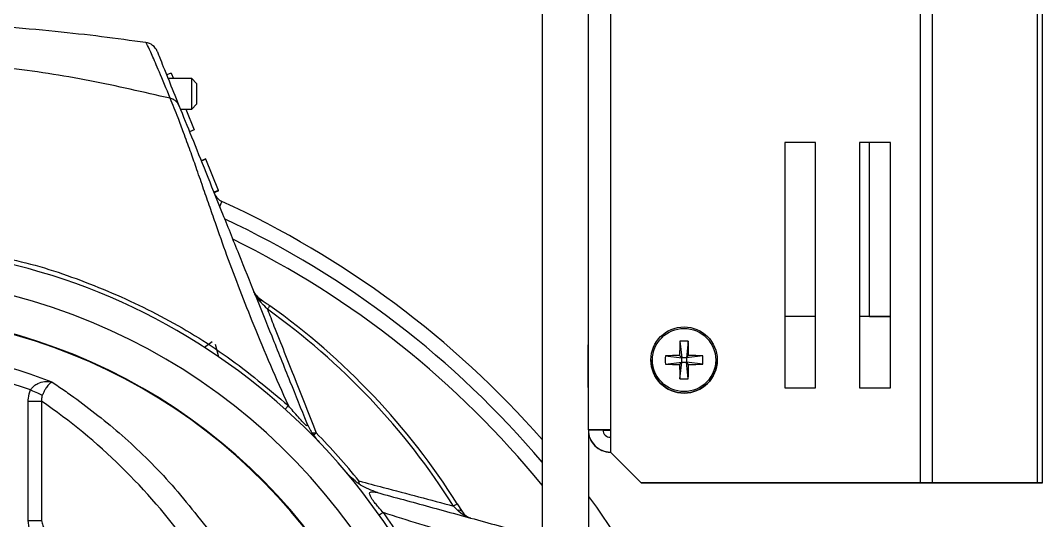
# Model space of a CAD drawing. Extents: x 12.3 to 108.7, y 1.1 to 80.4.
# Drawn here: x 103.225 to 107.388, y 34.245 to 36.283 of the extents above; entities that cross this region are included whole.
import ezdxf

# ---------------------------------------------------------------- set-up
doc = ezdxf.new("R2010")
doc.units = 0
doc.header["$MEASUREMENT"] = 0
doc.layers.add('OBJECT', color=7, linetype='CONTINUOUS')

msp = doc.modelspace()

# ---------------------------------------------------------------- linework, layer by layer
at = {"layer": 'OBJECT'}
for p, q in [((106.8907, 34.3991), (106.8907, 41.1741)), ((106.9402, 34.3991), (106.9402, 41.1741)), ((107.3677, 34.399), (107.3677, 41.174)), ((107.3882, 34.399), (107.3882, 41.174)), ((105.6282, 41.0491), (105.6282, 34.5241)), ((105.5382, 34.6141), (105.5382, 40.9591)), ((105.3502, 40.1343), (105.3502, 31.9451)), ((103.8392, 36.0686), (103.8206, 36.0611)), ((103.8392, 36.0686), (103.8482, 36.0462)), ((103.9229, 36.0462), (103.8267, 36.0462)), ((103.9429, 36.0262), (103.9229, 36.0462)), ((103.9229, 35.9212), (103.9229, 36.0462)), ((103.9429, 36.0262), (103.9429, 35.9412)), ((103.9229, 35.9212), (103.9429, 35.9412)), ((103.8769, 35.9212), (103.9229, 35.9212)), ((103.8985, 35.9212), (103.9325, 35.8367)), ((103.9325, 35.8367), (103.9139, 35.8292)), ((106.3382, 35.7861), (106.3382, 34.7861)), ((106.4632, 35.7861), (106.3382, 35.7861)), ((106.4632, 35.7861), (106.3382, 35.7861)), ((106.4632, 34.7861), (106.4632, 35.7861)), ((106.6432, 35.7861), (106.6432, 34.7861)), ((106.7682, 35.7861), (106.6432, 35.7861)), ((106.7682, 35.7861), (106.6432, 35.7861)), ((106.6832, 35.0766), (106.6832, 35.7861)), ((106.7682, 34.7861), (106.7682, 35.7861)), ((103.9799, 35.7187), (103.9614, 35.7112)), ((103.9806, 35.717), (103.962, 35.7096)), ((104.0316, 35.59), (103.9806, 35.717)), ((104.0316, 35.59), (104.0131, 35.5826)), ((104.0323, 35.5884), (104.0137, 35.5809)), ((106.4632, 35.0766), (106.3382, 35.0766)), ((106.4632, 35.076), (106.3382, 35.076)), ((106.6832, 35.0766), (106.6432, 35.0766)), ((106.6832, 35.076), (106.6432, 35.076)), ((106.7682, 35.0766), (106.6832, 35.0766)), ((106.6832, 35.076), (106.7682, 35.076)), ((104.0056, 34.9735), (103.9746, 34.9506)), ((105.911, 34.9754), (105.9189, 34.9084)), ((105.9453, 34.9754), (105.9374, 34.9084)), ((104.018, 34.964), (104.0321, 34.9125)), ((105.538, 34.787), (105.538, 34.9605)), ((105.7932, 34.8991), (105.7932, 34.8991)), ((105.8519, 34.9162), (105.9189, 34.9084)), ((105.8519, 34.882), (105.9189, 34.8899)), ((105.9098, 34.9175), (105.9189, 34.9084)), ((105.9189, 34.8899), (105.9098, 34.8808)), ((105.911, 34.8229), (105.9189, 34.8899)), ((105.9189, 34.8899), (105.9189, 34.9084)), ((105.9374, 34.9084), (105.9189, 34.9084)), ((105.9189, 34.8899), (105.9374, 34.8899)), ((105.9374, 34.9084), (105.9465, 34.9175)), ((106.0044, 34.9162), (105.9374, 34.9084)), ((105.9374, 34.9084), (105.9374, 34.8899)), ((105.9453, 34.8229), (105.9374, 34.8899)), ((105.9465, 34.8808), (105.9374, 34.8899)), ((106.0044, 34.882), (105.9374, 34.8899)), ((106.0632, 34.8991), (106.0632, 34.8991)), ((106.3382, 34.7861), (106.4632, 34.7861)), ((106.6432, 34.7861), (106.7682, 34.7861)), ((103.2568, 34.7311), (103.3112, 34.7311)), ((103.2568, 34.2447), (103.2568, 34.7311)), ((103.3112, 34.7311), (103.3112, 34.2447)), ((104.3165, 34.7133), (104.3035, 34.6989)), ((105.5382, 34.6141), (105.5982, 34.6141)), ((105.5382, 34.6138), (105.5382, 34.6141)), ((105.5382, 34.6138), (105.5382, 31.9451)), ((105.6282, 34.6141), (105.5982, 34.6141)), ((105.6282, 34.5241), (105.7532, 34.3991)), ((105.6282, 34.5241), (105.6282, 34.5241)), ((105.7532, 34.3991), (105.6282, 34.5241)), ((105.6282, 34.5234), (105.6282, 34.5241)), ((105.6282, 34.5241), (105.6282, 34.5241)), ((105.6282, 34.5234), (105.7532, 34.3984)), ((105.6282, 34.5234), (105.6282, 34.5234)), ((105.7532, 34.3984), (105.6282, 34.5234)), ((105.6282, 34.5234), (105.6282, 34.5234)), ((105.6282, 34.5234), (105.6289, 34.5234)), ((105.6282, 34.5234), (105.6282, 34.5234)), ((105.7532, 34.3991), (106.8907, 34.3991)), ((106.8907, 34.3991), (105.7532, 34.3991)), ((105.7532, 34.3991), (105.7532, 34.3991)), ((105.7532, 34.3984), (106.8907, 34.3984)), ((105.7532, 34.3984), (106.8907, 34.3984)), ((105.7532, 34.3984), (105.7532, 34.3984)), ((106.8907, 34.3991), (106.8907, 34.3991)), ((106.8907, 34.3984), (106.8907, 34.3991)), ((106.8907, 34.3984), (106.8907, 34.3984)), ((106.912, 34.3991), (106.9402, 34.3991)), ((107.3394, 34.399), (106.912, 34.3991)), ((106.912, 34.3984), (106.912, 34.3991)), ((106.912, 34.3984), (107.3394, 34.3985)), ((106.912, 34.3984), (106.9402, 34.3984)), ((106.9402, 34.3991), (107.3677, 34.399)), ((107.3677, 34.3985), (106.9402, 34.3984)), ((107.3394, 34.399), (107.3677, 34.399)), ((107.3394, 34.3985), (107.3394, 34.399)), ((107.3394, 34.3985), (107.3677, 34.3985)), ((107.3482, 34.399), (107.3882, 34.399)), ((107.3482, 34.3985), (107.3482, 34.399)), ((107.3482, 34.3985), (107.3882, 34.3985)), ((107.3882, 34.399), (107.3882, 34.3985)), ((105.0066, 34.2861), (104.9893, 34.3037)), ((105.0042, 34.3131), (105.024, 34.2813)), ((104.7027, 34.2776), (104.6868, 34.2664)), ((103.2568, 34.2447), (103.3112, 34.2447))]:
    msp.add_line(p, q, dxfattribs=at)
at = {"layer": 'OBJECT', "flags": 128}
for points in [[(104.0459, 35.5452), (104.0458, 35.5448), (104.0453, 35.5438), (104.0445, 35.5421), (104.0434, 35.5397), (104.0421, 35.5367), (104.0404, 35.5331), (104.0386, 35.529), (104.0365, 35.5244)], [(104.2411, 35.1202), (104.2409, 35.1199), (104.2404, 35.1192), (104.2396, 35.1181), (104.2385, 35.1165), (104.237, 35.1144), (104.2352, 35.1119), (104.2332, 35.1091), (104.2309, 35.1059)], [(103.2668, 34.7774), (103.274, 34.774), (103.2811, 34.7708), (103.2879, 34.7676), (103.2944, 34.7647), (103.3004, 34.7619), (103.3058, 34.7594), (103.3105, 34.7573), (103.3144, 34.7555)], [(105.6282, 34.6141), (105.6106, 34.6141), (105.5937, 34.6141), (105.5782, 34.6141), (105.5645, 34.6141), (105.5533, 34.6141), (105.545, 34.6141), (105.5399, 34.6141), (105.5382, 34.6141)], [(105.6282, 34.6134), (105.6223, 34.6134), (105.6167, 34.6134), (105.6115, 34.6134), (105.607, 34.6134), (105.6032, 34.6134), (105.6005, 34.6134), (105.5987, 34.6134), (105.5982, 34.6134)], [(105.5982, 34.6134), (105.6106, 34.6134), (105.6282, 34.6134)], [(106.8907, 34.3991), (106.8976, 34.3991), (106.9044, 34.3991), (106.9111, 34.3991), (106.9175, 34.3991), (106.9237, 34.3991), (106.9296, 34.3991), (106.9352, 34.3991), (106.9402, 34.3991)], [(106.8907, 34.3991), (106.8937, 34.3991), (106.8966, 34.3991), (106.8995, 34.3991), (106.9022, 34.3991), (106.9049, 34.3991), (106.9074, 34.3991), (106.9098, 34.3991), (106.912, 34.3991)], [(106.9402, 34.3984), (106.9352, 34.3984), (106.9296, 34.3984), (106.9237, 34.3984), (106.9175, 34.3984), (106.9111, 34.3984), (106.9044, 34.3984), (106.8976, 34.3984), (106.8907, 34.3984)], [(106.912, 34.3984), (106.9098, 34.3984), (106.9074, 34.3984), (106.9049, 34.3984), (106.9022, 34.3984), (106.8995, 34.3984), (106.8966, 34.3984), (106.8937, 34.3984), (106.8907, 34.3984)], [(105.0042, 34.3131), (105.004, 34.3129), (105.0032, 34.3125), (105.002, 34.3117), (105.0003, 34.3106), (104.9982, 34.3093), (104.9957, 34.3077), (104.9927, 34.3058), (104.9893, 34.3037)], [(105.5382, 34.3428), (105.5708, 34.2987), (105.7106, 34.0928)]]:
    msp.add_lwpolyline(points, dxfattribs=at)
at = {"layer": 'OBJECT'}
for radius in [0.135, 0.1287]:
    msp.add_circle((105.9282, 34.8991), radius, dxfattribs=at)
for centre, radius, start, end in [((103.7265, 36.1344), 0.06, 21.905, 81.6458), ((104.0708, 35.5997), 0.06, 201.905, 245.4575), ((102.4364, 32.0202), 3.875, 41.2407, 65.4575), ((102.4364, 32.0202), 3.815, 40.202, 64.8664), ((102.4364, 32.0202), 3.755, 39.1063, 63.8741), ((102.5729, 32.7787), 2.585, 17.2695, 89.5567), ((102.5729, 32.7787), 2.462, 25.7638, 89.5345), ((104.1856, 35.1364), 0.0186, 354.1667, 49.6426), ((102.5729, 32.7787), 2.8574, 32.2562, 54.5319), ((102.5729, 32.7787), 2.875, 32.2562, 54.5319), ((102.5729, 32.7787), 2.31, 26.5633, 153.4367), ((102.5729, 32.7787), 2.3121, 26.97, 89.5044), ((108.0417, 34.9012), 2.1319, 178.0047, 179.5616), ((105.9282, 34.6471), 0.3287, 87.0144, 92.9856), ((103.8155, 34.9012), 2.131, 0.4384, 1.9959), ((102.5729, 32.7787), 2.1753, 68.9365, 108.8607), ((102.5729, 32.7787), 2.1157, 70.8547, 108.8607), ((105.9282, 34.8991), 0.135, 180, 0), ((106.1801, 34.8991), 0.3286, 177.0135, 182.9865), ((105.9261, 32.7897), 2.1278, 90.439, 91.999), ((105.9302, 32.7897), 2.1278, 88.001, 89.5609), ((105.6762, 34.8991), 0.3286, 357.0135, 2.9865), ((105.9262, 37.0174), 2.1367, 268.0085, 269.5619), ((108.0421, 34.8971), 2.1324, 180.4385, 181.9951), ((103.8151, 34.8971), 2.1315, 358.0043, 359.5616), ((105.9302, 37.0174), 2.1367, 270.4381, 271.9915), ((105.9282, 35.1512), 0.3288, 267.0147, 272.9853), ((102.5729, 32.7787), 2.6026, 38.7062, 44.4839), ((105.6282, 34.6141), 0.09, 179.9999, 270.0001), ((105.6282, 34.6134), 0.09, 180, 270.0001), ((105.6282, 34.6141), 0.03, 179.9997, 270.0003), ((107.3408, 27.3285), 7.0705, 89.94049, 90.01169), ((107.3407, 41.8149), 7.4164, 269.98997, 270.05785), ((107.3708, 17.3275), 17.0716, 89.94182, 90.01063), ((107.3704, 52.6058), 18.2073, 269.99151, 270.05603), ((105.0113, 34.2692), 0.0175, 43.7277, 105.6536)]:
    msp.add_arc(centre, radius, start, end, dxfattribs=at)
msp.add_ellipse((101.8633, 32.7787), major_axis=(2.4885, 0), ratio=0.964711, start_param=0.607026, end_param=0.94978, dxfattribs=at)
for points, knots in [([(103.0287, 36.2649), (103.07, 36.2627), (103.1871, 36.2563), (103.3626, 36.2402), (103.5571, 36.2188), (103.6757, 36.2021), (103.7352, 36.1938)], [0, 0, 0, 0, 0.161559, 0.457602, 0.72802, 1, 1, 1, 1]), ([(103.8355, 35.9656), (103.8197, 36.0039), (103.7891, 36.078), (103.7599, 36.1458), (103.7411, 36.1867), (103.7372, 36.1914), (103.7352, 36.1938)], [0, 0, 0, 0, 0.257109, 0.497626, 0.747109, 1, 1, 1, 1]), ([(103.7822, 36.1568), (103.7826, 36.1557), (103.7836, 36.1534), (103.7917, 36.1332), (103.8061, 36.0972), (103.8299, 36.0382), (103.8558, 35.9737), (103.8707, 35.9366)], [0, 0, 0, 0, 0.183115, 0.366178, 0.555066, 0.743887, 1, 1, 1, 1]), ([(103.8355, 35.9656), (103.7268, 35.9906), (103.5084, 36.0409), (103.2364, 36.084), (103.0744, 36.0974), (103.0287, 36.1011)], [0, 0, 0, 0, 0.41527, 0.834851, 1, 1, 1, 1]), ([(104.3164, 34.7133), (104.2922, 34.7684), (104.242, 34.8824), (104.1771, 35.0369), (104.1182, 35.1857), (104.0663, 35.3248), (104.0257, 35.4391), (103.9936, 35.5315), (103.9677, 35.6067), (103.9421, 35.6804), (103.9162, 35.7539), (103.8917, 35.8213), (103.8649, 35.8927), (103.8461, 35.9392), (103.8355, 35.9656)], [0, 0, 0, 0, 0.108029, 0.223361, 0.332023, 0.445426, 0.555337, 0.615889, 0.68051, 0.749225, 0.808556, 0.874651, 0.928783, 1, 1, 1, 1]), ([(103.8707, 35.9366), (103.8691, 35.94), (103.8657, 35.9469), (103.8574, 35.9553), (103.8474, 35.962), (103.8394, 35.9644), (103.8355, 35.9656)], [0, 0, 0, 0, 0.250001, 0.499997, 0.749999, 1, 1, 1, 1]), ([(103.8707, 35.9366), (103.8878, 35.8942), (103.9229, 35.8068), (103.9811, 35.6622), (104.0451, 35.5028), (104.1127, 35.3348), (104.1808, 35.1655), (104.2502, 34.993), (104.3189, 34.8219), (104.3678, 34.7005), (104.3904, 34.6442)], [0, 0, 0, 0, 0.1145593, 0.236447, 0.3657729, 0.5026289, 0.6306682, 0.7525376, 0.8853648, 1, 1, 1, 1]), ([(103.0477, 35.3347), (103.102, 35.3254), (103.2586, 35.2986), (103.511, 35.2139), (103.7991, 35.0835), (104.0724, 34.918), (104.2351, 34.7815), (104.3165, 34.7133)], [0, 0, 0, 0, 0.115276, 0.332969, 0.555313, 0.777656, 1, 1, 1, 1]), ([(104.2041, 35.1345), (104.1953, 35.145), (104.1843, 35.1583), (104.1773, 35.1741), (104.1759, 35.1775), (104.1759, 35.1777)], [0, 0, 0, 0, 0.78717, 0.991474, 1, 1, 1, 1]), ([(104.1759, 35.1777), (104.1759, 35.1776), (104.1769, 35.1753), (104.1816, 35.1649), (104.1906, 35.1569), (104.1977, 35.1505)], [0, 0, 0, 0, 0.008535, 0.216274, 1, 1, 1, 1]), ([(104.1977, 35.1505), (104.2083, 35.1432), (104.2226, 35.1333), (104.2374, 35.1228), (104.2411, 35.1202)], [0, 0, 0, 0, 0.747888, 1, 1, 1, 1]), ([(104.2309, 35.1059), (104.2237, 35.1139), (104.215, 35.1237), (104.2057, 35.1329), (104.2041, 35.1345)], [0, 0, 0, 0, 0.828661, 1, 1, 1, 1]), ([(104.2309, 35.1059), (104.2399, 35.0831), (104.2766, 34.9901), (104.3421, 34.824), (104.4004, 34.6763), (104.4297, 34.6024)], [0, 0, 0, 0, 0.1394468, 0.5690819, 1, 1, 1, 1]), ([(103.2668, 34.7774), (103.2695, 34.7813), (103.2754, 34.7898), (103.286, 34.7979), (103.3019, 34.8068), (103.3252, 34.8129), (103.3446, 34.8113), (103.3546, 34.8086), (103.3547, 34.8086)], [0, 0, 0, 0, 0.125198, 0.269786, 0.359451, 0.646929, 0.996074, 1, 1, 1, 1]), ([(103.3547, 34.8086), (103.3547, 34.8086), (103.3514, 34.8081), (103.3443, 34.8039), (103.3341, 34.7918), (103.3261, 34.7794), (103.3203, 34.7691), (103.3163, 34.7598), (103.3144, 34.7555)], [0, 0, 0, 0, 0.003979, 0.354504, 0.64188, 0.732153, 0.875184, 1, 1, 1, 1]), ([(103.3547, 34.8086), (103.3631, 34.803), (103.3882, 34.7863), (103.4797, 34.7228), (103.6276, 34.6061), (103.821, 34.4235), (103.943, 34.2677), (104.004, 34.1899)], [0, 0, 0, 0, 0.037504, 0.11146, 0.407416, 0.703808, 1, 1, 1, 1]), ([(103.2568, 34.7311), (103.257, 34.7352), (103.2574, 34.7511), (103.2628, 34.7662), (103.2668, 34.7774)], [0, 0, 0, 0, 0.259643, 1, 1, 1, 1]), ([(103.3144, 34.7555), (103.3144, 34.7555), (103.3121, 34.7498), (103.3105, 34.7414), (103.3111, 34.7333), (103.3112, 34.7311)], [0, 0, 0, 0, 0.000406, 0.730045, 1, 1, 1, 1]), ([(104.3904, 34.6442), (104.3925, 34.6385), (104.3954, 34.6307), (104.391, 34.6312), (104.3867, 34.6345), (104.3827, 34.6382), (104.3777, 34.6433), (104.3693, 34.6522), (104.3481, 34.6762), (104.3299, 34.6975), (104.3164, 34.7133)], [0, 0, 0, 0, 0.3013694, 0.4093007, 0.4560815, 0.5003137, 0.5447127, 0.5911054, 0.6976021, 1, 1, 1, 1]), ([(104.3904, 34.6442), (104.397, 34.6298), (104.4103, 34.6008), (104.4312, 34.5768), (104.4416, 34.5648)], [0, 0, 0, 0, 0.5, 1, 1, 1, 1]), ([(104.4121, 34.6037), (104.4123, 34.6036), (104.4143, 34.6026), (104.42, 34.602), (104.4265, 34.6022), (104.4297, 34.6024)], [0, 0, 0, 0, 0.0461713, 0.5230809, 1, 1, 1, 1]), ([(104.4205, 34.5933), (104.4217, 34.5944), (104.4241, 34.5968), (104.4278, 34.6005), (104.4297, 34.6023)], [0, 0, 0, 0, 0.49636, 1, 1, 1, 1]), ([(104.6795, 34.3588), (104.6555, 34.3674), (104.6075, 34.3846), (104.5718, 34.4211), (104.554, 34.4393)], [0, 0, 0, 0, 0.5000003, 1, 1, 1, 1]), ([(104.604, 34.4061), (104.6371, 34.3973), (104.7678, 34.3626), (104.8947, 34.3288), (104.9893, 34.3037)], [0, 0, 0, 0, 0.253585, 1, 1, 1, 1]), ([(104.6066, 34.3924), (104.6063, 34.3931), (104.6048, 34.3968), (104.6043, 34.4019), (104.604, 34.4061)], [0, 0, 0, 0, 0.173839, 1, 1, 1, 1]), ([(104.7027, 34.2776), (104.6974, 34.2835), (104.6876, 34.2945), (104.6736, 34.3109), (104.6622, 34.3254), (104.6519, 34.3404), (104.6465, 34.3529), (104.6497, 34.3659), (104.6665, 34.3619), (104.6795, 34.3588)], [0, 0, 0, 0, 0.0740841, 0.1369976, 0.1937212, 0.250825, 0.3585746, 0.5009324, 1, 1, 1, 1]), ([(104.6795, 34.3587), (104.7497, 34.3395), (104.8933, 34.3002), (105.1133, 34.24), (105.269, 34.1974), (105.3449, 34.1766), (105.3502, 34.1752)], [0, 0, 0, 0, 0.317042, 0.648931, 0.975737, 1, 1, 1, 1]), ([(104.7027, 34.2776), (104.7511, 34.2069), (104.8158, 34.1124), (104.8659, 34.0097), (104.8785, 33.9838)], [0, 0, 0, 0, 0.748434, 1, 1, 1, 1]), ([(105.3502, 34.1178), (105.3199, 34.1229), (105.245, 34.1356), (105.127, 34.1583), (104.9923, 34.1891), (104.8539, 34.2282), (104.7531, 34.2611), (104.7027, 34.2776)], [0, 0, 0, 0, 0.152202, 0.376014, 0.575912, 0.787751, 1, 1, 1, 1]), ([(105.0593, 34.2548), (105.0591, 34.2548), (105.0495, 34.2575), (105.0299, 34.265), (105.0145, 34.2789), (105.0066, 34.2861)], [0, 0, 0, 0, 0.007313, 0.483883, 1, 1, 1, 1]), ([(105.024, 34.2813), (105.0291, 34.2749), (105.0389, 34.2625), (105.0525, 34.2567), (105.0592, 34.2548), (105.0593, 34.2548)], [0, 0, 0, 0, 0.514647, 0.992682, 1, 1, 1, 1]), ([(103.3247, 34.1363), (103.3207, 34.1387), (103.3048, 34.1481), (103.2816, 34.1702), (103.2609, 34.2054), (103.2582, 34.2316), (103.2568, 34.2447)], [0, 0, 0, 0, 0.104814, 0.415632, 0.707452, 1, 1, 1, 1]), ([(103.3112, 34.2447), (103.3124, 34.2379), (103.3148, 34.224), (103.328, 34.206), (103.3418, 34.1947), (103.3512, 34.1897), (103.3536, 34.1884)], [0, 0, 0, 0, 0.269236, 0.558069, 0.886118, 1, 1, 1, 1])]:
    msp.add_open_spline(points, degree=3, knots=knots, dxfattribs=at)

doc.saveas('drawing.dxf')
